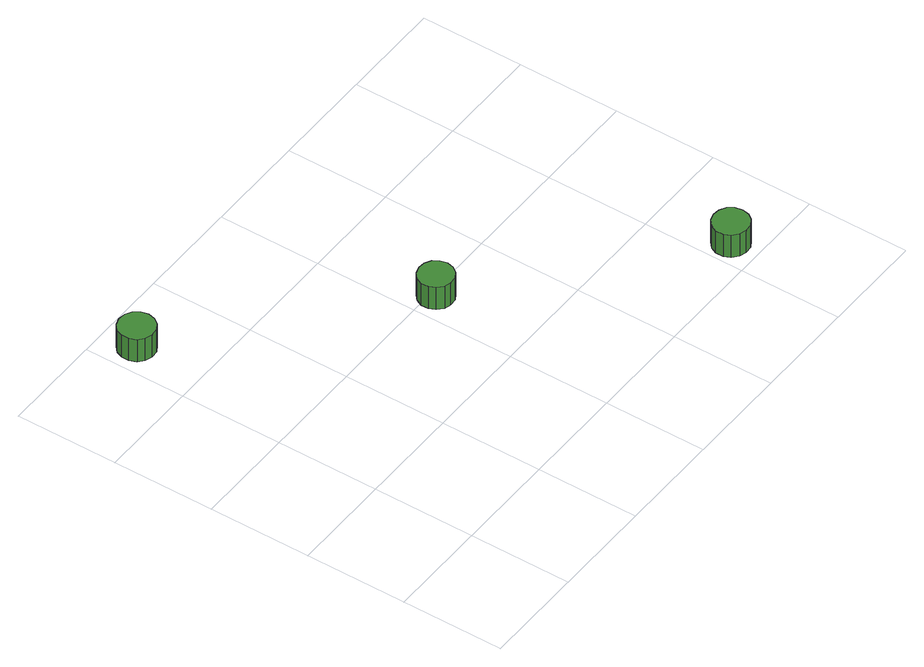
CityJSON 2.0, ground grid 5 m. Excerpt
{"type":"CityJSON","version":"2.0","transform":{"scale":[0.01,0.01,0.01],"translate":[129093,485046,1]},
"CityObjects":{
"tree1":{"type":"SolitaryVegetationObject","attributes":{"function":"something"},"geometry":[{"type":"MultiSurface","lod":"1","boundaries":[[[0,1,2,3,4,5,6,7,8,9,10,11,12,13,14]],[[15,16,17,18,19,20,21,22,23,24,25,26,27,28,29]],[[0,29,28,1]],[[1,28,27,2]],[[2,27,26,3]],[[3,26,25,4]],[[4,25,24,5]],[[5,24,23,6]],[[6,23,22,7]],[[7,22,21,8]],[[8,21,20,9]],[[9,20,19,10]],[[10,19,18,11]],[[11,18,17,12]],[[12,17,16,13]],[[13,16,15,14]],[[14,15,29,0]]]}]},
"tree2":{"type":"SolitaryVegetationObject","attributes":{"function":"something"},"geometry":[{"type":"MultiSurface","lod":"1","boundaries":[[[30,31,32,33,34,35,36,37,38,39,40,41,42,43,44]],[[45,46,47,48,49,50,51,52,53,54,55,56,57,58,59]],[[30,59,58,31]],[[31,58,57,32]],[[32,57,56,33]],[[33,56,55,34]],[[34,55,54,35]],[[35,54,53,36]],[[36,53,52,37]],[[37,52,51,38]],[[38,51,50,39]],[[39,50,49,40]],[[40,49,48,41]],[[41,48,47,42]],[[42,47,46,43]],[[43,46,45,44]],[[44,45,59,30]]]}]},
"tree3":{"type":"SolitaryVegetationObject","attributes":{"function":"something"},"geometry":[{"type":"MultiSurface","lod":"1","boundaries":[[[60,61,62,63,64,65,66,67,68,69,70,71,72,73,74]],[[75,76,77,78,79,80,81,82,83,84,85,86,87,88,89]],[[60,89,88,61]],[[61,88,87,62]],[[62,87,86,63]],[[63,86,85,64]],[[64,85,84,65]],[[65,84,83,66]],[[66,83,82,67]],[[67,82,81,68]],[[68,81,80,69]],[[69,80,79,70]],[[70,79,78,71]],[[71,78,77,72]],[[72,77,76,73]],[[73,76,75,74]],[[74,75,89,60]]]}]}
},
"vertices":[
[224,1832,193],[216,1868,193],[195,1897,193],[164,1915,193],[128,1919,193],[93,1908,193],[66,1883,193],[52,1850,193],[52,1814,193],[66,1781,193],[93,1757,193],[128,1745,193],[164,1749,193],[195,1767,193],[216,1797,193],[216,1797,64],[195,1767,64],[164,1749,64],[128,1745,64],[93,1757,64],[66,1781,64],[52,1814,64],[52,1850,64],[66,1883,64],[93,1908,64],[128,1919,64],[164,1915,64],[195,1897,64],[216,1868,64],[224,1832,64],
[1191,959,217],[1183,993,217],[1163,1022,217],[1133,1039,217],[1098,1043,217],[1065,1032,217],[1039,1009,217],[1024,977,217],[1024,942,217],[1039,910,217],[1065,886,217],[1098,876,217],[1133,879,217],[1163,897,217],[1183,925,217],[1183,925,88],[1163,897,88],[1133,879,88],[1098,876,88],[1065,886,88],[1039,910,88],[1024,942,88],[1024,977,88],[1039,1009,88],[1065,1032,88],[1098,1043,88],[1133,1039,88],[1163,1022,88],[1183,993,88],[1191,959,88],
[2163,108,235],[2156,144,235],[2135,173,235],[2103,191,235],[2067,195,235],[2033,184,235],[2006,160,235],[1991,127,235],[1991,90,235],[2006,57,235],[2033,33,235],[2067,22,235],[2103,26,235],[2135,44,235],[2156,73,235],[2156,73,106],[2135,44,106],[2103,26,106],[2067,22,106],[2033,33,106],[2006,57,106],[1991,90,106],[1991,127,106],[2006,160,106],[2033,184,106],[2067,195,106],[2103,191,106],[2135,173,106],[2156,144,106],[2163,108,106]
]}
